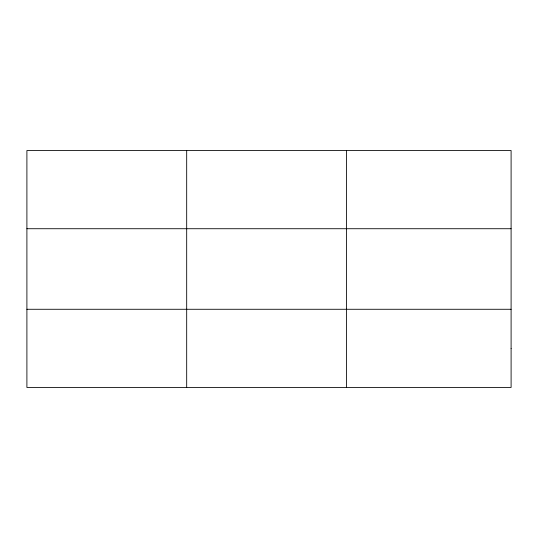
<?xml version="1.0" encoding="UTF-8"?>
<svg xmlns="http://www.w3.org/2000/svg" width="538" height="538" viewBox="0 0 538 538"><rect width="100%" height="100%" fill="white"/><g stroke="black" fill="none" stroke-linecap="round" stroke-linejoin="round"><path stroke-width="0.81" d="M186.686 150.539L186.686 387.461M346.472 150.539L346.472 387.461M26.9 228.724L511.1 228.724M26.9 309.276L511.1 309.276M511.1 348.368L511.1 387.461L26.9 387.461L26.9 150.539L511.1 150.539L511.1 348.368"/></g></svg>
